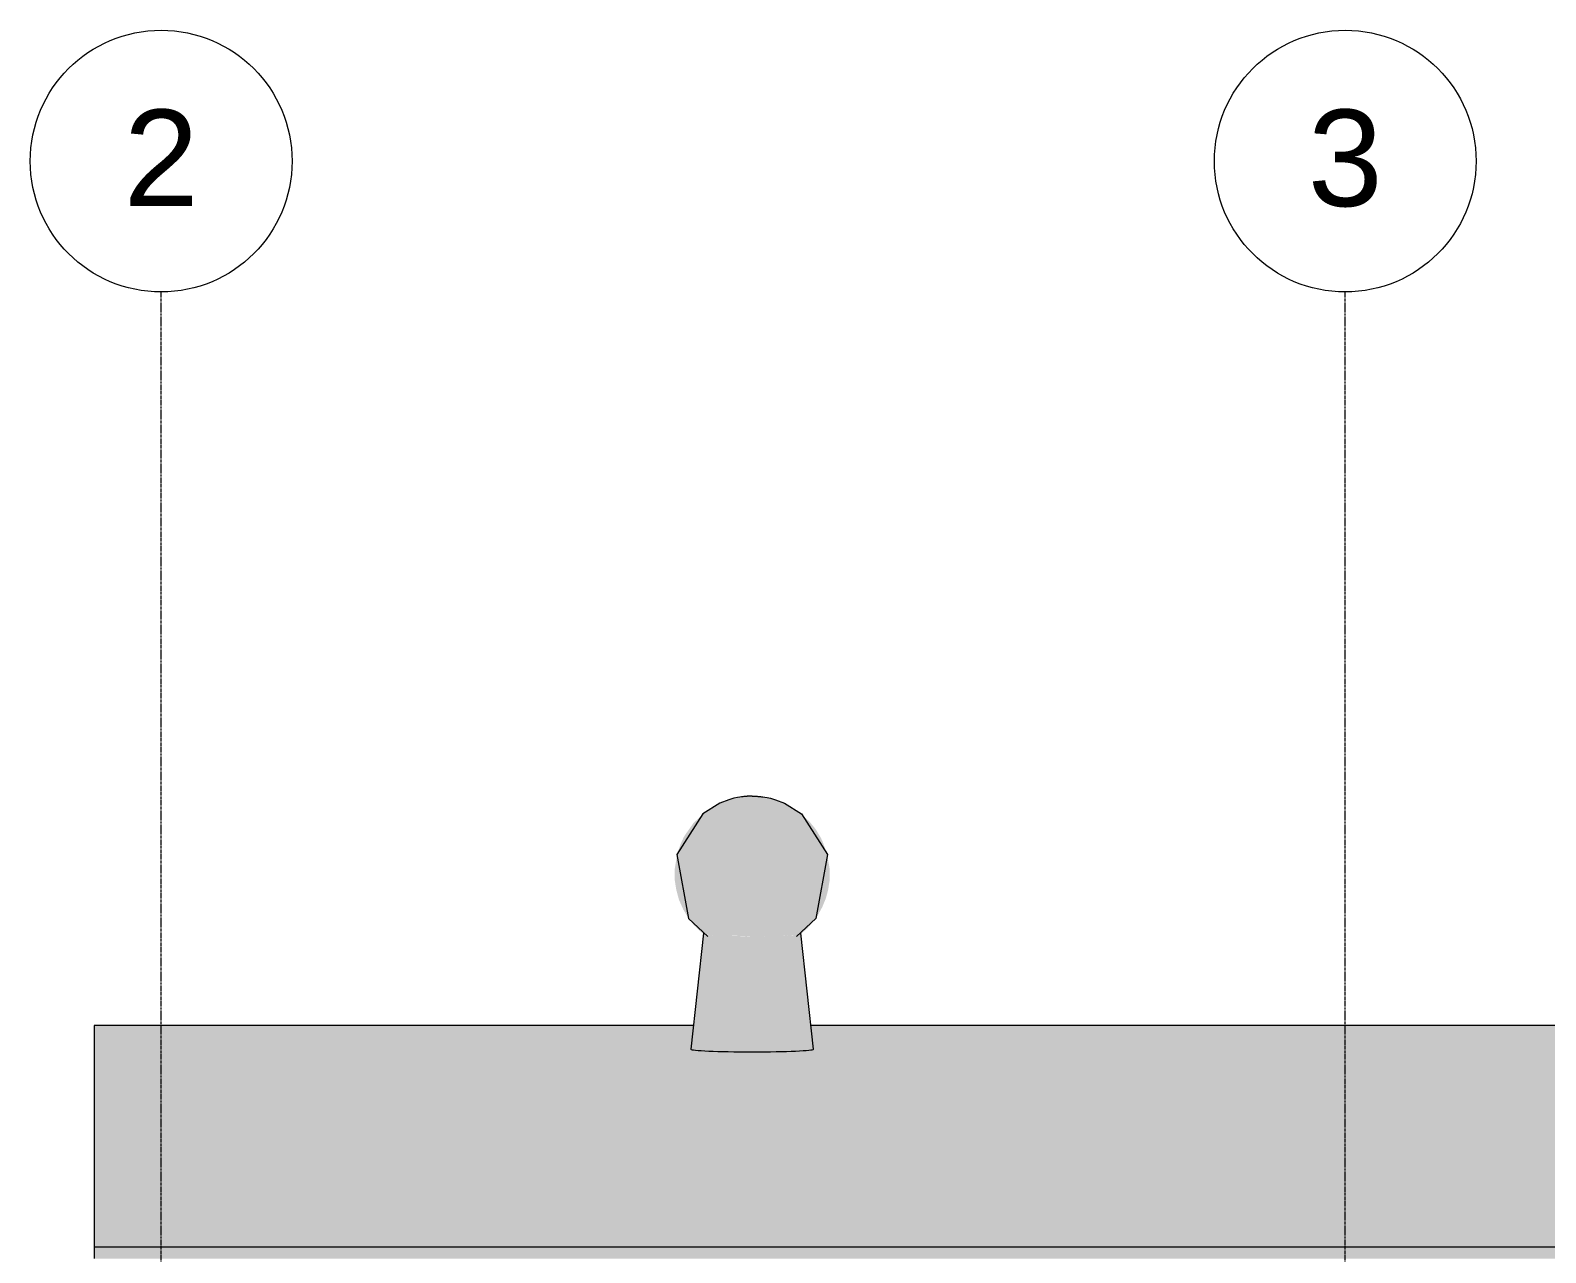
# Model space of a CAD drawing. Header units: inches. Extents: x 20426 to 92531, y -195 to 750.
# Drawn here: x 24707.7 to 25078.2, y 338.8 to 637.8 of the extents above; entities that cross this region are included whole.
import ezdxf

# ---------------------------------------------------------------- set-up
doc = ezdxf.new("R2010")
doc.units = ezdxf.units.IN
doc.header["$MEASUREMENT"] = 0
doc.linetypes.add('Grid Line 1_2_', pattern=[0.875, 0.5, -0.125, 0.125, -0.125])
for name, color, linetype, lineweight in [('A-GENM', 13, 'Continuous', 9), ('A-ROOF', 132, 'Continuous', 13), ('S-GRID', 1, 'Continuous', 9), ('S-GRID-IDEN', 1, 'Continuous', 9)]:
    doc.layers.add(name, color=color, linetype=linetype, lineweight=lineweight)
doc.styles.add('Arial_1', font='arial.ttf', dxfattribs={"height": 23.60479})

# ---------------------------------------------------------------- blocks, each defined once
blk = doc.blocks.new('turbine vent - turbine vent-625927-Elevation - South')
at = {"layer": 'A-GENM'}
for points in [[(25830.89, 416.17), (25830.89, 450.42), (25828.68, 450.26), (25827.74, 450.16), (25825.87, 449.74), (25824.25, 449.22), (25823.11, 448.73), (25821.52, 447.96), (25819.42, 446.54), (25816.55, 443.89), (25814.65, 441.19), (25814.14, 440.38), (25813.35, 438.63), (25812.63, 436.56), (25811.92, 432.5), (25811.95, 429.91), (25812.33, 427.55), (25812.98, 425.12), (25814.09, 422.62), (25815.29, 420.63), (25816.53, 419.02), (25817.97, 417.59), (25819.16, 416.56), (25819.32, 416.61), (25820.06, 416.54), (25820.63, 416.4), (25820.73, 416.39), (25821.21, 416.45), (25822.74, 416.3), (25823.53, 416.35), (25829.75, 416.23)], [(25830.89, 416.17), (25832.49, 416.19), (25833.57, 416.18), (25834.29, 416.23), (25835.14, 416.24), (25837.27, 416.33), (25839.05, 416.32), (25840.57, 416.47), (25841.41, 416.4), (25841.91, 416.5), (25842.65, 416.57), (25844.49, 418.21), (25846.14, 420.21), (25846.72, 420.93), (25848.02, 423.31), (25848.88, 425.38), (25849.45, 427.46), (25849.83, 429.9), (25849.83, 432.69), (25849.15, 436.45), (25848.19, 439.1), (25847.7, 440.23), (25846.4, 442.36), (25844.9, 444.21), (25842, 446.82), (25839.81, 448.18), (25837.53, 449.22), (25836.58, 449.54), (25835.18, 449.91), (25833.99, 450.17), (25833.81, 450.21), (25830.89, 450.39), (25830.89, 416.32)], [(25830.89, 387.91), (25838.39, 388), (25842.38, 388.13), (25844.99, 388.32), (25845.66, 388.43), (25845.89, 388.54), (25842.79, 416.69), (25842.58, 416.55), (25842.47, 416.56), (25842.27, 416.5), (25841.73, 416.49), (25841.23, 416.39), (25840.39, 416.45), (25838.72, 416.27), (25837.38, 416.33), (25836.46, 416.32), (25833.48, 416.18), (25832.36, 416.2), (25832.05, 416.23), (25830.89, 416.17), (25829.42, 416.2), (25828.43, 416.18), (25826.4, 416.26), (25824.58, 416.33), (25822.22, 416.35), (25821.15, 416.45), (25820.63, 416.4), (25819.31, 416.61), (25819.14, 416.56), (25818.98, 416.67), (25815.89, 388.54), (25816.12, 388.43), (25816.79, 388.32), (25819.4, 388.13), (25823.39, 388), (25828.29, 387.92)]]:
    blk.add_hatch(color=256, dxfattribs=at).paths.add_polyline_path(points, flags=0)
for p, q in [((25819.02, 416.97), (25815.89, 388.54)), ((25845.89, 388.54), (25842.77, 416.9))]:
    blk.add_line(p, q, dxfattribs=at)
at = {"layer": 'A-GENM', "flags": 128}
for points in [[(25830.89, 450.44), (25830.86, 450.44), (25830.83, 450.44), (25830.79, 450.44), (25830.76, 450.44), (25830.73, 450.44), (25830.7, 450.44), (25830.66, 450.43), (25830.63, 450.43), (25830.59, 450.43), (25830.56, 450.43), (25830.52, 450.43), (25830.48, 450.43), (25830.44, 450.43), (25830.39, 450.43), (25830.35, 450.43), (25830.3, 450.43), (25830.25, 450.43), (25830.2, 450.42), (25830.14, 450.42), (25830.08, 450.42), (25830.01, 450.42), (25829.93, 450.41), (25829.85, 450.41), (25829.76, 450.4), (25829.66, 450.4), (25829.55, 450.39), (25829.41, 450.38), (25829.26, 450.37), (25829.08, 450.35), (25828.87, 450.33), (25828.6, 450.3), (25828.27, 450.26), (25827.84, 450.19), (25827.26, 450.09), (25826.43, 449.91), (25825.16, 449.55), (25822.99, 448.72), (25818.85, 446.14), (25812.5, 436.21), (25815.34, 420.52), (25820.04, 416.15)], [(25830.89, 450.44), (25830.92, 450.44), (25830.95, 450.44), (25830.99, 450.44), (25831.02, 450.44), (25831.05, 450.44), (25831.08, 450.44), (25831.12, 450.43), (25831.15, 450.43), (25831.19, 450.43), (25831.22, 450.43), (25831.26, 450.43), (25831.3, 450.43), (25831.34, 450.43), (25831.39, 450.43), (25831.43, 450.43), (25831.48, 450.43), (25831.53, 450.43), (25831.58, 450.42), (25831.64, 450.42), (25831.7, 450.42), (25831.77, 450.42), (25831.85, 450.41), (25831.93, 450.41), (25832.02, 450.4), (25832.12, 450.4), (25832.23, 450.39), (25832.37, 450.38), (25832.52, 450.37), (25832.7, 450.35), (25832.91, 450.33), (25833.18, 450.3), (25833.51, 450.26), (25833.94, 450.19), (25834.52, 450.09), (25835.35, 449.91), (25836.62, 449.55), (25838.79, 448.72), (25842.93, 446.14), (25849.28, 436.21), (25846.44, 420.52), (25841.74, 416.15)]]:
    blk.add_lwpolyline(points, dxfattribs=at)
at = {"layer": 'A-GENM'}
blk.add_ellipse((25830.89, 388.54), major_axis=(15, 0), ratio=0.041631, start_param=3.141593, end_param=6.283185, dxfattribs=at)
blk = doc.blocks.new('Grid - Grid Head - Circle-14747-Elevation - South')
at = {"layer": 'S-GRID-IDEN'}
blk.add_circle((22796.39, 605.76), 32, dxfattribs=at)

msp = doc.modelspace()

# ---------------------------------------------------------------- hatches: boundary and pattern name
at = {"layer": 'A-ROOF'}
for points in [[(27892.47, 340.21), (27940.58, 340.21), (27940.58, 394.37), (27788.57, 394.37), (27789.21, 388.54), (27788.99, 388.43), (27788.31, 388.32), (27785.7, 388.13), (27781.67, 387.99), (27775.39, 387.92), (27769.08, 387.95), (27763.21, 388.11), (27761.22, 388.22), (27759.44, 388.43), (27759.21, 388.54), (27759.86, 394.37), (27499.57, 394.37), (27500.21, 388.54), (27499.99, 388.43), (27499.31, 388.32), (27496.7, 388.13), (27492.67, 387.99), (27486.39, 387.92), (27480.08, 387.95), (27474.21, 388.11), (27472.22, 388.22), (27470.44, 388.43), (27470.21, 388.54), (27470.86, 394.37), (27210.57, 394.37), (27211.21, 388.54), (27210.99, 388.43), (27210.31, 388.32), (27207.7, 388.13), (27203.67, 387.99), (27197.39, 387.92), (27191.08, 387.95), (27185.21, 388.11), (27183.22, 388.22), (27181.44, 388.43), (27181.21, 388.54), (27181.86, 394.37), (26921.57, 394.37), (26922.21, 388.54), (26921.99, 388.43), (26921.31, 388.32), (26918.7, 388.13), (26914.67, 387.99), (26908.39, 387.92), (26902.08, 387.95), (26896.21, 388.11), (26894.22, 388.22), (26892.44, 388.43), (26892.21, 388.54), (26892.86, 394.37), (26632.57, 394.37), (26633.21, 388.54), (26632.99, 388.43), (26632.31, 388.32), (26629.7, 388.13), (26625.67, 387.99), (26619.39, 387.92), (26613.08, 387.95), (26607.21, 388.11), (26605.22, 388.22), (26603.44, 388.43), (26603.21, 388.54), (26603.86, 394.37), (26343.57, 394.37), (26344.21, 388.54), (26343.99, 388.43), (26343.31, 388.32), (26340.7, 388.13), (26336.67, 387.99), (26330.39, 387.92), (26324.08, 387.95), (26318.21, 388.11), (26316.22, 388.22), (26314.44, 388.43), (26314.21, 388.54), (26314.86, 394.37), (26054.57, 394.37), (26055.21, 388.54), (26054.99, 388.43), (26054.31, 388.32), (26051.7, 388.13), (26047.67, 387.99), (26041.39, 387.92), (26035.08, 387.95), (26029.21, 388.11), (26027.22, 388.22), (26025.44, 388.43), (26025.21, 388.54), (26025.86, 394.37), (25765.57, 394.37), (25766.21, 388.54), (25765.99, 388.43), (25765.31, 388.32), (25762.7, 388.13), (25758.67, 387.99), (25752.39, 387.92), (25746.08, 387.95), (25740.21, 388.11), (25738.22, 388.22), (25736.44, 388.43), (25736.21, 388.54), (25736.86, 394.37), (25476.57, 394.37), (25477.21, 388.54), (25476.99, 388.43), (25476.31, 388.32), (25473.41, 388.12), (25469.67, 387.99), (25463.39, 387.92), (25457.08, 387.95), (25451.21, 388.11), (25449.22, 388.22), (25447.44, 388.43), (25447.21, 388.54), (25447.86, 394.37), (25187.57, 394.37), (25188.21, 388.54), (25187.99, 388.43), (25187.31, 388.32), (25184.7, 388.13), (25180.67, 387.99), (25174.39, 387.92), (25168.08, 387.95), (25162.21, 388.11), (25160.22, 388.22), (25158.44, 388.43), (25158.21, 388.54), (25158.86, 394.37), (24898.57, 394.37), (24899.21, 388.54), (24898.99, 388.43), (24898.31, 388.32), (24895.7, 388.13), (24891.67, 387.99), (24885.39, 387.92), (24879.08, 387.95), (24873.21, 388.11), (24871.22, 388.22), (24869.44, 388.43), (24869.21, 388.54), (24869.86, 394.37), (24723.35, 394.37), (24723.35, 340.21), (27823.35, 340.21)], [(27892.47, 337.34), (27940.58, 337.34), (27940.58, 340.21), (24723.35, 340.21), (24723.35, 337.34), (27823.35, 337.34)]]:
    msp.add_hatch(color=256, dxfattribs=at).paths.add_polyline_path(points, flags=0)

# ---------------------------------------------------------------- linework, layer by layer
for p, q in [((24869.86, 394.37), (24723.35, 394.37)), ((24723.35, 394.37), (24723.35, 337.34)), ((25158.86, 394.37), (24898.57, 394.37)), ((24723.35, 340.21), (27940.58, 340.21))]:
    msp.add_line(p, q, dxfattribs=at)
at = {"layer": 'S-GRID', "linetype": 'Grid Line 1_2_'}
for p, q in [((24739.71, -132), (24739.71, 573.76)), ((25029.21, -132), (25029.21, 573.76))]:
    msp.add_line(p, q, dxfattribs=at)

# ---------------------------------------------------------------- block references
at = {"layer": 'A-GENM'}
msp.add_blockref('turbine vent - turbine vent-625927-Elevation - South', (-946.68, 0), dxfattribs=at)
at = {"layer": 'S-GRID-IDEN'}
for p in [(1943.32, 0), (2232.82, 0)]:
    msp.add_blockref('Grid - Grid Head - Circle-14747-Elevation - South', p, dxfattribs=at)

# ---------------------------------------------------------------- next in the draw order: texts
at = {"layer": 'S-GRID-IDEN', "char_height": 23.6, "width": 21.888, "attachment_point": 2, "line_spacing_factor": 0.938532, "style": 'Arial_1', "bg_fill": 3, "box_fill_scale": 1.25, "bg_fill_color": 0, "bg_fill_transparency": 0}
for s, insert in [('2', (24739.71, 618.35)), ('3', (25029.21, 618.35))]:
    msp.add_mtext(s, dxfattribs=dict(at, insert=insert))

doc.saveas('drawing.dxf')
